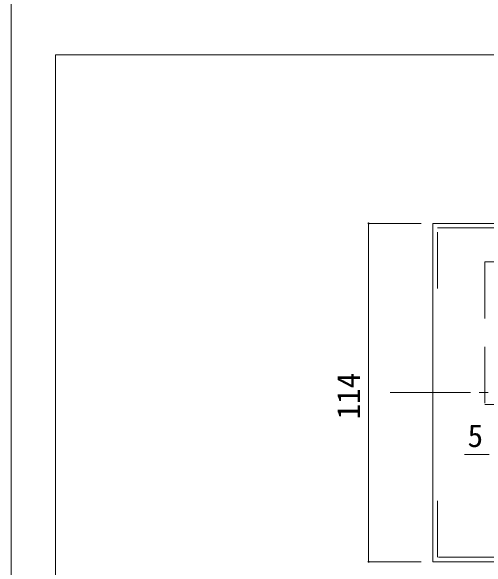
# Model space of a CAD drawing. Units: millimetres on the paper, enlarged 10 times, with parts at other scales. Extents: x -2000 to 2000, y -1385 to 1385.
# Drawn here: x -2000 to -1466, y -694 to -69 of the extents above; entities that cross this region are included whole.
import ezdxf
from ezdxf.enums import TextEntityAlignment as Align

# ---------------------------------------------------------------- set-up
doc = ezdxf.new("R2010")
doc.units = ezdxf.units.MM
doc.header["$LTSCALE"] = 10
doc.linetypes.add('CHAIN2', pattern=[12, 9, -1, 1, -1])
doc.linetypes.add('USER2', pattern=[9.525, 6.35, -3.175])
doc.layers.add('1-1_0', color=7, linetype='Continuous', lineweight=20)
doc.layers.add('2-0_18', color=7, linetype='Continuous', lineweight=18)
doc.styles.add('ＭＳ ゴシック', font='')
doc.styles.get('ＭＳ ゴシック').set_extended_font_data('MS Gothic')

msp = doc.modelspace()

# ---------------------------------------------------------------- linework, layer by layer
at = {"layer": '1-1_0'}
for p in [(380, -117.5), (380, -117.5), (-1950, -1017.5), (380, -117.5), (380, -117.5), (-1950, -1017.5)]:
    msp.add_line(p, (-1950, -117.5), dxfattribs=at)
msp.add_lwpolyline([(2000, -1385), (2000, 1385), (-2000, 1385), (-2000, -1385)], dxfattribs=at)
at = {"layer": '2-0_18', "lineweight": 20}
for p, q in [((-1526.39, -306.89), (-1526.39, -686.89)), ((-1454.72, -306.89), (-1526.39, -306.89)), ((-1454.72, -686.89), (-1526.39, -686.89))]:
    msp.add_line(p, q, dxfattribs=at)
at = {"layer": '2-0_18', "color": 4, "lineweight": 9}
for p, q in [((-1599.21, -496.89), (-1598.62, -496.89)), ((-1463.05, -566.38), (-1490.99, -566.38)), ((-1539.72, -686.89), (-1598.62, -686.89))]:
    msp.add_line(p, q, dxfattribs=at)
at = {"layer": '2-0_18', "color": 4, "linetype": 'CHAIN2', "lineweight": 9}
msp.add_line((-1574.32, -496.9), (-1127.05, -496.9), dxfattribs=at)
at = {"layer": '2-0_18', "color": 4, "lineweight": 9}
msp.add_lwpolyline([(-1539.72, -306.89), (-1598.62, -306.89), (-1598.62, -686.89)], dxfattribs=at)
at = {"layer": '2-0_18', "linetype": 'USER2', "lineweight": 20}
msp.add_lwpolyline([(-1521.39, -380.22), (-1521.39, -311.89), (-1456.79, -311.89), (-1451.39, -317.29), (-1451.39, -350.22), (-1468.05, -350.22), (-1468.05, -510.22), (-1451.39, -510.22), (-1451.39, -676.49), (-1456.79, -681.89), (-1521.39, -681.89), (-1521.39, -613.56)], dxfattribs=at)
at = {"layer": '2-0_18', "color": 4, "lineweight": 9}
for centre, start, end in [((-1598.62, -306.89), 90, 270), ((-1598.62, -306.89), 270, 90), ((-1598.62, -686.89), 90, 270), ((-1598.62, -686.89), 270, 90)]:
    msp.add_arc(centre, 0.521, start, end, dxfattribs=at)

# ---------------------------------------------------------------- texts
at = {"layer": '2-0_18', "style": 'ＭＳ ゴシック'}
msp.add_text('114', height=25.66, rotation=90, dxfattribs=at).set_placement((-1600.71, -527.11), align=Align.BOTTOM_LEFT)
msp.add_text('5', height=25.66, dxfattribs=at).set_placement((-1487.49, -565.81), align=Align.BOTTOM_LEFT)

doc.saveas('drawing.dxf')
